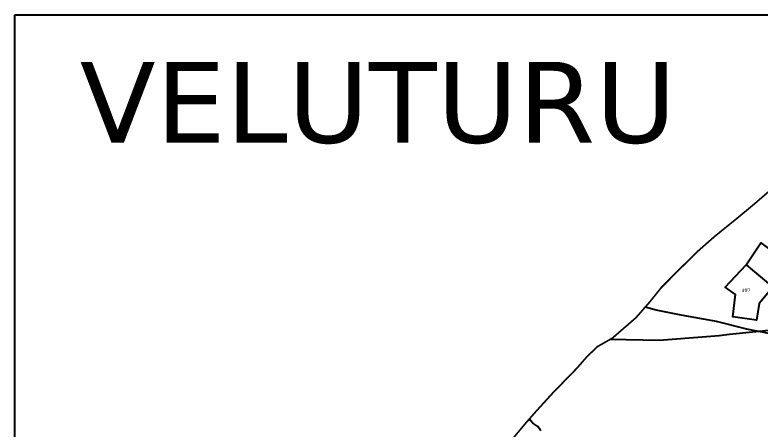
# Model space of a CAD drawing. Header units: inches. Extents: x 390087 to 397577, y 1846635 to 1854057.
# Drawn here: x 390087 to 394538, y 1851580 to 1854056 of the extents above; entities that cross this region are included whole.
import ezdxf

# ---------------------------------------------------------------- set-up
doc = ezdxf.new("R2010")
doc.units = ezdxf.units.IN
doc.header["$MEASUREMENT"] = 0
for name, color, linetype in [('BND', 6, 'Continuous'), ('NALA', 4, 'Continuous'), ('ROAD', 1, 'Continuous'), ('SY.AREA', 7, 'Continuous'), ('TEXT', 7, 'Continuous')]:
    doc.layers.add(name, color=color, linetype=linetype)
doc.styles.get("Standard").update_dxf_attribs({"font": 'verdana.ttf'})

msp = doc.modelspace()

# ---------------------------------------------------------------- linework, layer by layer
at = {"color": 0}
msp.add_lwpolyline([(390086.8, 1854056.4), (397577.3, 1854056.4), (397577.3, 1846635), (390086.8, 1846635)], close=True, dxfattribs=at)
at = {"layer": 'BND', "lineweight": 30, "const_width": 10}
msp.add_lwpolyline([(393059.1, 1851520.5), (393139.3, 1851616.8), (393197, 1851682.5), (393302.2, 1851798.3), (393401.5, 1851900.1), (393445.1, 1851945.1), (393506.3, 1852015.3), (393568.4, 1852074.1), (393656, 1852123.7), (393796.4, 1852245.6), (393880.2, 1852341.2), (393947.5, 1852425.6), (394065.5, 1852543.9), (394163.4, 1852640.6), (394265.7, 1852730.9), (394396.3, 1852836.5), (394498.2, 1852921), (394653.9, 1853055.1)], dxfattribs=at)
at = {"layer": 'NALA'}
msp.add_lwpolyline([(393228, 1851569.1), (393210.9, 1851595.9), (393180.9, 1851615.7), (393167.5, 1851630.7), (393161.5, 1851642.1)], dxfattribs=at)
at = {"layer": 'ROAD'}
msp.add_lwpolyline([(396044.9, 1852445.6), (395895.1, 1852368.6), (395763.2, 1852300.6), (395682, 1852264), (395608.8, 1852254.3), (395424.4, 1852209.6), (395198.5, 1852171.8), (395018.1, 1852132.2), (394862, 1852105), (394821.2, 1852101.3), (394721.2, 1852126.1), (394459.1, 1852177.8), (394278.1, 1852223.3), (394066.3, 1852261.2), (393918.3, 1852291.4), (393851.9, 1852308.9)], dxfattribs=at)
at = {"layer": 'SY.AREA'}
for points in [[(394455.4, 1852562.2), (394543.5, 1852694.2), (394657, 1852610.1), (394783.9, 1852515.2)], [(395036.2, 1852233.6), (395046.4, 1852242.4), (395080.2, 1852363.1), (394874.8, 1852452.4), (394783.9, 1852515.2), (394778.1, 1852343.7), (394692.1, 1852366.4), (394615.4, 1852428.1), (394532.6, 1852331.5), (394516.4, 1852230.3), (394376.3, 1852250.7), (394390.6, 1852384.1), (394330.6, 1852427.7), (394455.4, 1852562.2), (394615.4, 1852428.1)], [(393790.4, 1850441.4), (393984, 1850566.5), (394104.6, 1850653), (394259.8, 1850748.9), (394494.8, 1850879.2), (394537.3, 1851042.5), (394560.4, 1851128.2), (394608.2, 1851315.9), (394636.9, 1851412.5), (394665.1, 1851559.3), (394709.6, 1851765.6), (394741.2, 1851953.7), (394757.6, 1852050.3), (394776, 1852186.7), (394629.9, 1852172.6), (394355.1, 1852145.6), (394293.2, 1852137), (394218.9, 1852130.8), (393935.5, 1852110.5), (393640.2, 1852114.8)]]:
    msp.add_lwpolyline(points, dxfattribs=at)

# ---------------------------------------------------------------- texts
at = {"layer": 'TEXT', "color": 5}
msp.add_text('VELUTURU', height=483.54, dxfattribs=at).set_placement((390474, 1853292.2))
at = {"layer": 'TEXT'}
msp.add_text('480', height=18.93, rotation=7.034, dxfattribs=at).set_placement((394429.9, 1852399.1))

doc.saveas('drawing.dxf')
